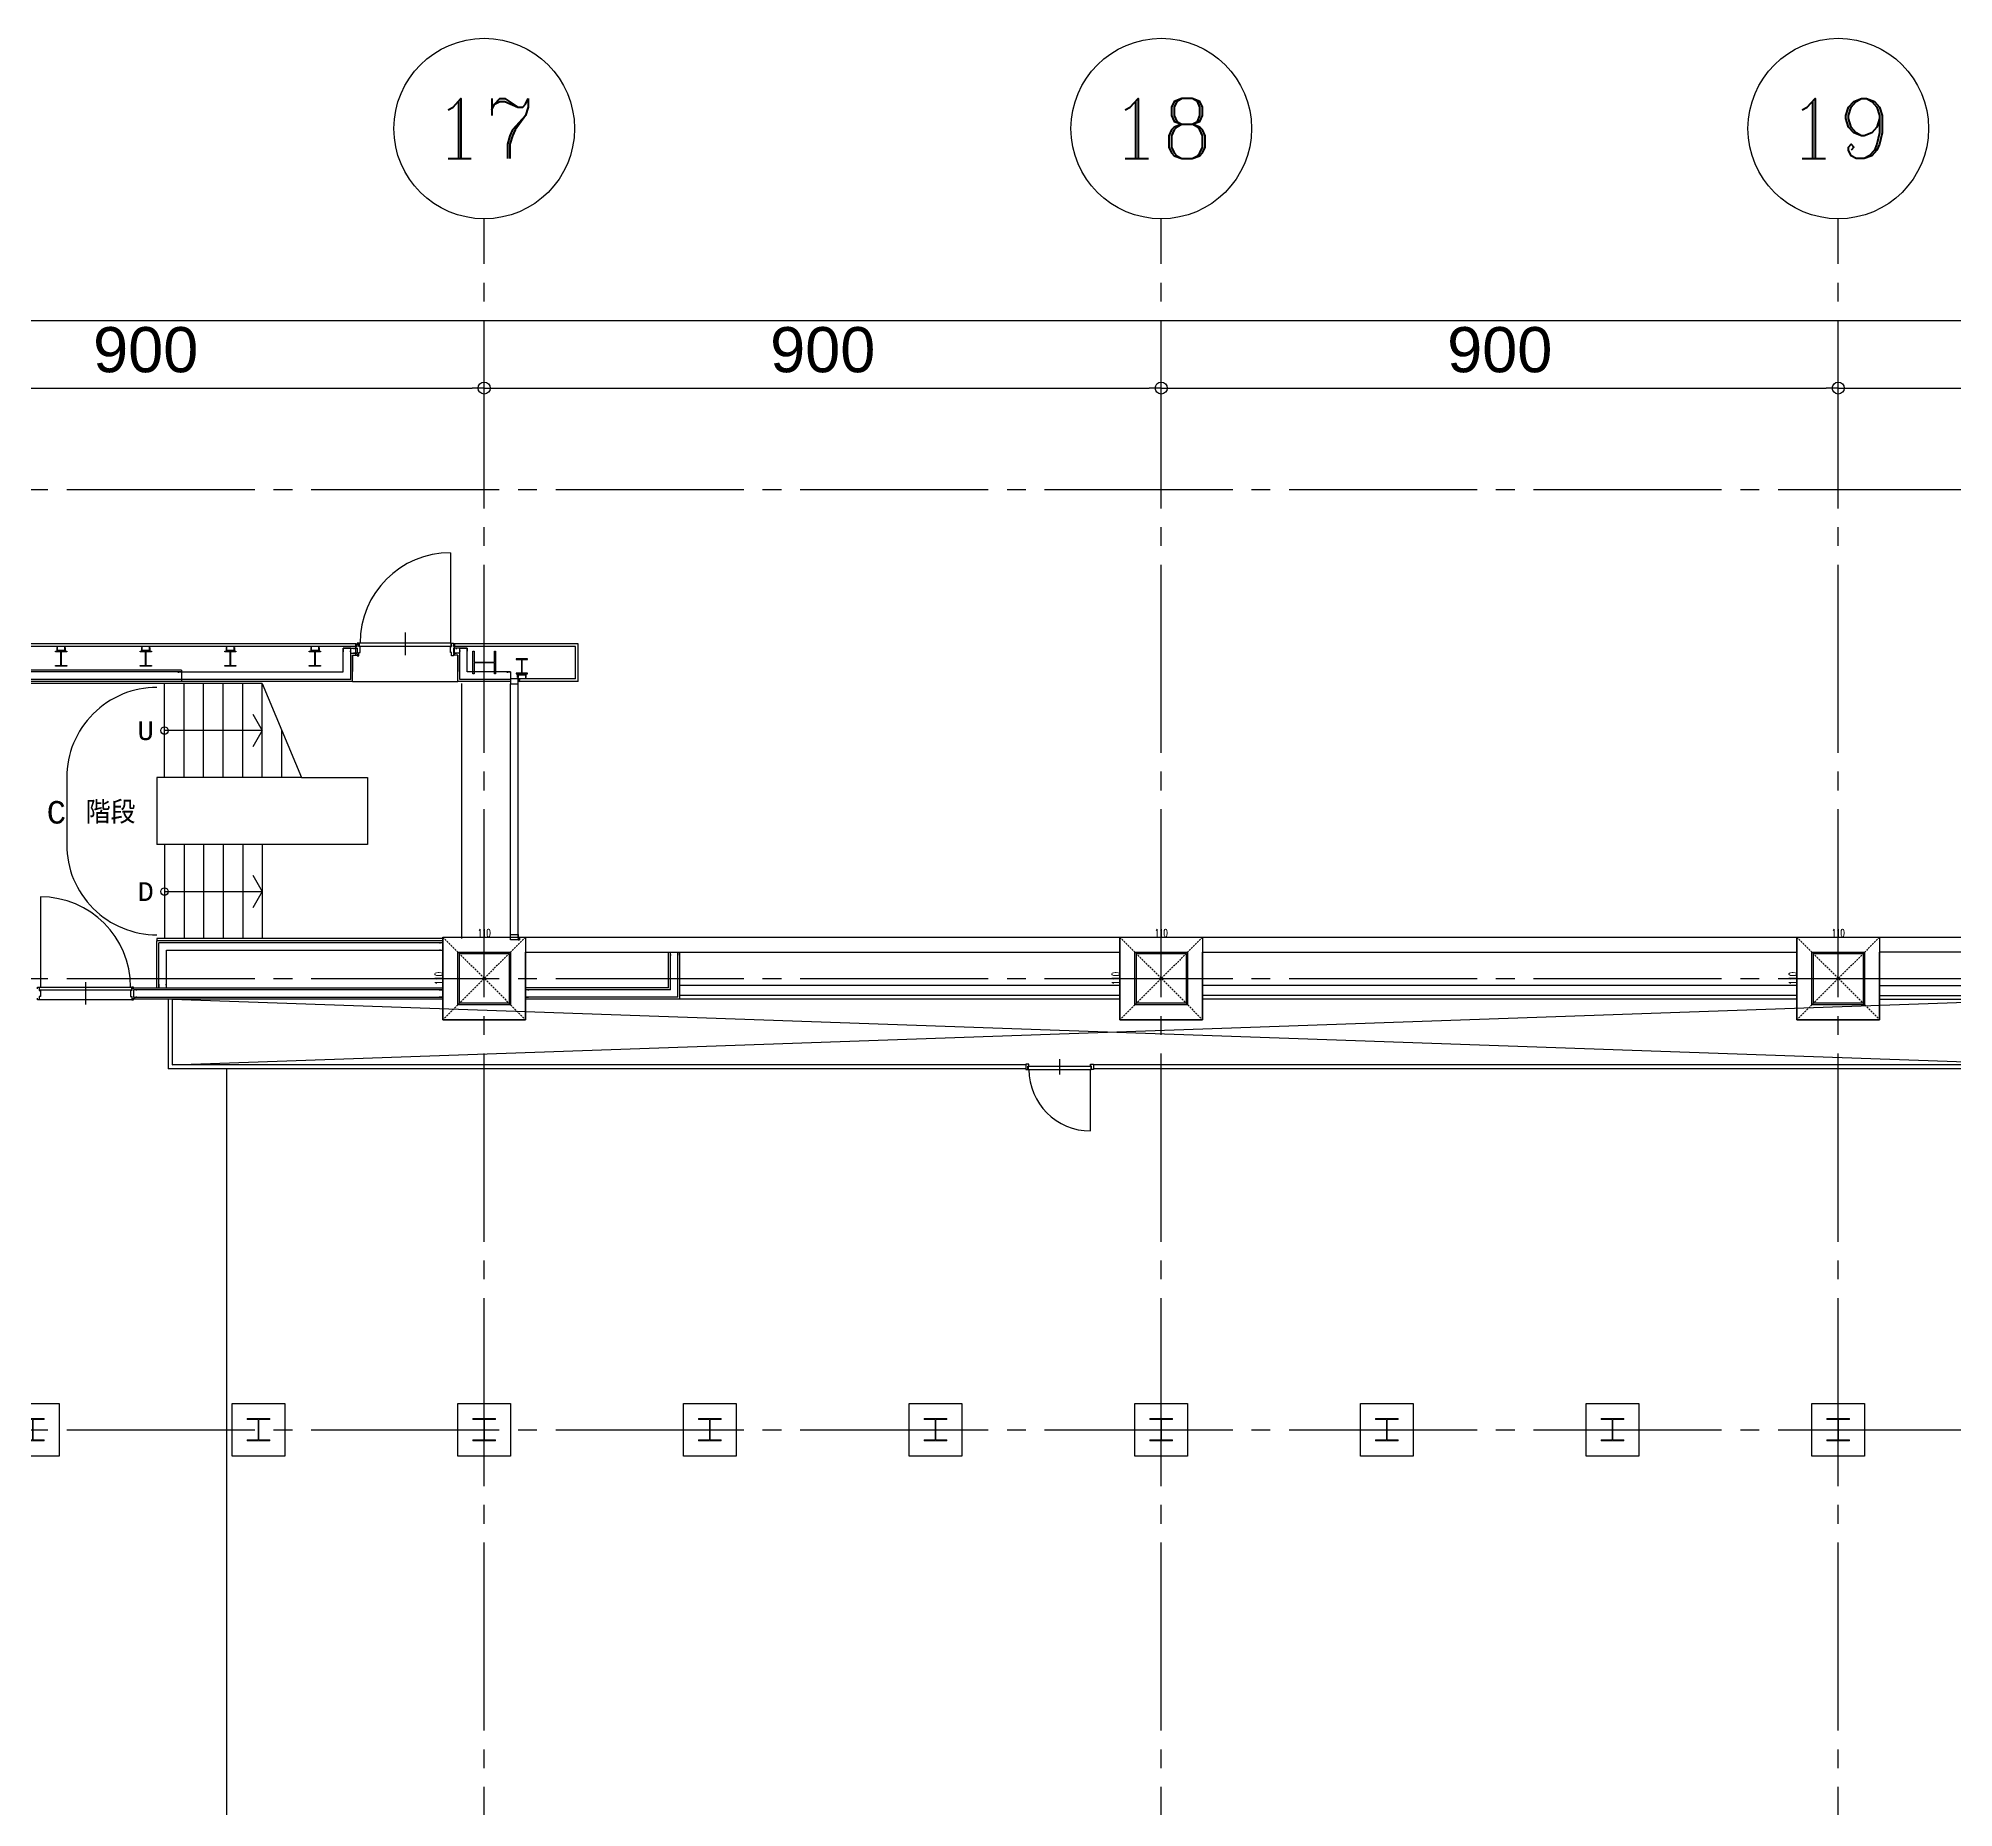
# Model space of a CAD drawing. Header units: millimetres. Extents: x -25195 to 195597, y 6477 to 112111.
# Drawn here: x 13867 to 16413, y 17647 to 20000 of the extents above; entities that cross this region are included whole.
import ezdxf
from ezdxf.enums import TextEntityAlignment as Align

# ---------------------------------------------------------------- set-up
doc = ezdxf.new("R2010")
doc.units = ezdxf.units.MM
doc.header["$LTSCALE"] = 100
doc.linetypes.add('X-N-FAB-L10$0$COL-CEN-LIN', pattern=[3.25, 2.5, -0.25, 0.25, -0.25])
doc.linetypes.add('X-N-FAB-L10$0$HIDDEN', pattern=[0.375, 0.25, -0.125])
for name, color, linetype in [('0-XREF', 7, 'Continuous'), ('X-N-FAB-L10$0$0-MC', 8, 'Continuous'), ('X-N-FAB-L10$0$0-NC', 8, 'Continuous'), ('X-N-FAB-L10$0$08', 8, 'Continuous'), ('X-N-FAB-L10$0$BEAM', 8, 'Continuous'), ('X-N-FAB-L10$0$BLOCK', 8, 'Continuous'), ('X-N-FAB-L10$0$CCL', 8, 'X-N-FAB-L10$0$COL-CEN-LIN'), ('X-N-FAB-L10$0$COL', 8, 'Continuous'), ('X-N-FAB-L10$0$COL-S', 8, 'Continuous')]:
    doc.layers.add(name, color=color, linetype=linetype)
doc.layers.add('X-N-FAB-L10$0$A-BLOCK', color=8, linetype='Continuous', plot=False)
doc.layers.add('X-N-FAB-L10$0$DIM', color=8, linetype='Continuous', plot=False)
doc.layers.add('X-N-FAB-L10$0$STEEL1', color=8, linetype='Continuous', lineweight=0)
doc.styles.add('X-N-FAB-L10$0$ATS', font='monotxt.shx', dxfattribs={"bigfont": 'BIGFONT.shx'})
doc.styles.add('X-N-FAB-L10$0$COL-NUM', font='romanc')
doc.styles.add('X-N-FAB-L10$0$DIM', font='simplex.shx', dxfattribs={"width": 0.67, "bigfont": 'chineset.shx'})
doc.styles.add('X-N-FAB-L10$0$DimStyUse', font='romans.shx', dxfattribs={"width": 0.7})
doc.styles.add('X-N-FAB-L10$0$Gen-Text', font='arial.ttf', dxfattribs={"height": 2.5})
doc.dimstyles.new('X-N-FAB-L10$0$cirl', dxfattribs={"dimtxt": 200, "dimasz": 50, "dimexe": 50, "dimexo": 0, "dimgap": 20, "dimtad": 1, "dimdsep": 46, "dimtxsty": 'X-N-FAB-L10$0$DimStyUse', "dimblk": 'X-N-FAB-L10$0$_Origin', "dimcen": 10, "dimdle": 50, "dimclrt": 2, "dimazin": 0, "dimtfac": 1, "dimtix": 1, "dimtmove": 2, "dimatfit": 3, "dimfxl": 10, "dimtolj": 1, "dimarcsym": 0})
doc.dimstyles.new('X-N-FAB-L10$0$JJP_005_defpoint', dxfattribs={"dimtxt": 20, "dimasz": 0.5, "dimexe": 0.5, "dimexo": 0.5, "dimgap": 0.5, "dimtad": 1, "dimdsep": 46, "dimtxsty": 'X-N-FAB-L10$0$DIM', "dimblk": 'X-N-FAB-L10$0$_None', "dimcen": 10, "dimclrd": 256, "dimclre": 256, "dimclrt": 256, "dimadec": 0, "dimazin": 0, "dimtfac": 1, "dimtix": 1, "dimtmove": 2, "dimatfit": 3, "dimldrblk": 'X-N-FAB-L10$0$_None', "dimfxl": 0.5, "dimtolj": 1, "dimtzin": 0, "dimarcsym": 0})

# ---------------------------------------------------------------- blocks, each defined once
blk = doc.blocks.new('X-N-FAB-L10$0$_Origin')
at = {"color": 0, "linetype": 'ByBlock', "lineweight": -2}
blk.add_line((0, 0), (-1, 0), dxfattribs=at)
blk.add_circle((0, 0), 0.5, dxfattribs=at)
blk = doc.blocks.new('*D192')
at = {"layer": 'DefPoints', "color": 0, "transparency": 16777216}
for p in [(0, 9025), (-26950, 8935), (0, 8935)]:
    blk.add_point(p, dxfattribs=at)
at = {"layer": 'X-N-FAB-L10$0$DIM', "color": 0, "lineweight": -2, "transparency": 16777216}
for p, q in [((-26950, 8935), (-26950, 9045)), ((0, 8935), (0, 9045)), ((-26934, 9025), (-16, 9025))]:
    blk.add_line(p, q, dxfattribs=at)
at = {"layer": 'X-N-FAB-L10$0$DIM', "color": 0, "lineweight": -2, "transparency": 16777216, "xscale": 16, "yscale": 16, "zscale": 16, "rotation": 180}
blk.add_blockref('X-N-FAB-L10$0$_Origin', (-26950, 9025), dxfattribs=at)
at = {"layer": 'X-N-FAB-L10$0$DIM', "color": 0, "lineweight": -2, "transparency": 16777216, "xscale": 16, "yscale": 16, "zscale": 16}
blk.add_blockref('X-N-FAB-L10$0$_Origin', (0, 9025), dxfattribs=at)
at = {"layer": 'X-N-FAB-L10$0$DIM', "color": 2, "transparency": 16777216, "insert": (-13475, 9075.6), "char_height": 2.5, "attachment_point": 5, "style": 'X-N-FAB-L10$0$Gen-Text'}
blk.add_mtext('\\A1;{\\H24x;26950}', dxfattribs=at)
blk = doc.blocks.new('*D208')
at = {"layer": 'DefPoints', "color": 0, "transparency": 16777216}
for p in [(-12550, 8935), (-13450, 8845), (-12550, 8845)]:
    blk.add_point(p, dxfattribs=at)
at = {"layer": 'X-N-FAB-L10$0$DIM', "color": 0, "lineweight": -2, "transparency": 16777216}
for p, q in [((-13450, 8845), (-13450, 8955)), ((-12550, 8845), (-12550, 8955)), ((-13434, 8935), (-12566, 8935))]:
    blk.add_line(p, q, dxfattribs=at)
at = {"layer": 'X-N-FAB-L10$0$DIM', "color": 0, "lineweight": -2, "transparency": 16777216, "xscale": 16, "yscale": 16, "zscale": 16, "rotation": 180}
blk.add_blockref('X-N-FAB-L10$0$_Origin', (-13450, 8935), dxfattribs=at)
at = {"layer": 'X-N-FAB-L10$0$DIM', "color": 0, "lineweight": -2, "transparency": 16777216, "xscale": 16, "yscale": 16, "zscale": 16}
blk.add_blockref('X-N-FAB-L10$0$_Origin', (-12550, 8935), dxfattribs=at)
at = {"layer": 'X-N-FAB-L10$0$DIM', "color": 2, "transparency": 16777216, "insert": (-13000, 8985.6), "char_height": 2.5, "attachment_point": 5, "style": 'X-N-FAB-L10$0$Gen-Text'}
blk.add_mtext('\\A1;{\\H24x;900}', dxfattribs=at)
blk = doc.blocks.new('X-N-FAB-L10$0$cn-y')
at = {"layer": 'X-N-FAB-L10$0$0-MC'}
blk.add_circle((-50, 0), 50, dxfattribs=at)
at = {"layer": 'X-N-FAB-L10$0$0-NC', "style": 'X-N-FAB-L10$0$COL-NUM'}
blk.add_attdef('GRID-Y', text='', height=50, dxfattribs=at).set_placement((-50, 0), align=Align.MIDDLE_CENTER)
blk = doc.blocks.new('*D209')
at = {"layer": 'DefPoints', "color": 0, "transparency": 16777216}
for p in [(-11650, 8935), (-12550, 8845), (-11650, 8845)]:
    blk.add_point(p, dxfattribs=at)
at = {"layer": 'X-N-FAB-L10$0$DIM', "color": 0, "lineweight": -2, "transparency": 16777216}
for p, q in [((-12550, 8845), (-12550, 8955)), ((-11650, 8845), (-11650, 8955)), ((-12534, 8935), (-11666, 8935))]:
    blk.add_line(p, q, dxfattribs=at)
at = {"layer": 'X-N-FAB-L10$0$DIM', "color": 0, "lineweight": -2, "transparency": 16777216, "xscale": 16, "yscale": 16, "zscale": 16, "rotation": 180}
blk.add_blockref('X-N-FAB-L10$0$_Origin', (-12550, 8935), dxfattribs=at)
at = {"layer": 'X-N-FAB-L10$0$DIM', "color": 0, "lineweight": -2, "transparency": 16777216, "xscale": 16, "yscale": 16, "zscale": 16}
blk.add_blockref('X-N-FAB-L10$0$_Origin', (-11650, 8935), dxfattribs=at)
at = {"layer": 'X-N-FAB-L10$0$DIM', "color": 2, "transparency": 16777216, "insert": (-12100, 8985.6), "char_height": 2.5, "attachment_point": 5, "style": 'X-N-FAB-L10$0$Gen-Text'}
blk.add_mtext('\\A1;{\\H24x;900}', dxfattribs=at)
blk = doc.blocks.new('*D210')
at = {"layer": 'DefPoints', "color": 0, "transparency": 16777216}
for p in [(-10750, 8935), (-11650, 8845), (-10750, 8845)]:
    blk.add_point(p, dxfattribs=at)
at = {"layer": 'X-N-FAB-L10$0$DIM', "color": 0, "lineweight": -2, "transparency": 16777216}
for p, q in [((-11650, 8845), (-11650, 8955)), ((-10750, 8845), (-10750, 8955)), ((-11634, 8935), (-10766, 8935))]:
    blk.add_line(p, q, dxfattribs=at)
at = {"layer": 'X-N-FAB-L10$0$DIM', "color": 0, "lineweight": -2, "transparency": 16777216, "xscale": 16, "yscale": 16, "zscale": 16, "rotation": 180}
blk.add_blockref('X-N-FAB-L10$0$_Origin', (-11650, 8935), dxfattribs=at)
at = {"layer": 'X-N-FAB-L10$0$DIM', "color": 0, "lineweight": -2, "transparency": 16777216, "xscale": 16, "yscale": 16, "zscale": 16}
blk.add_blockref('X-N-FAB-L10$0$_Origin', (-10750, 8935), dxfattribs=at)
at = {"layer": 'X-N-FAB-L10$0$DIM', "color": 2, "transparency": 16777216, "insert": (-11200, 8985.6), "char_height": 2.5, "attachment_point": 5, "style": 'X-N-FAB-L10$0$Gen-Text'}
blk.add_mtext('\\A1;{\\H24x;900}', dxfattribs=at)
blk = doc.blocks.new('*D211')
at = {"layer": 'DefPoints', "color": 0, "transparency": 16777216}
for p in [(-9850, 8935), (-10750, 8845), (-9850, 8845)]:
    blk.add_point(p, dxfattribs=at)
at = {"layer": 'X-N-FAB-L10$0$DIM', "color": 0, "lineweight": -2, "transparency": 16777216}
for p, q in [((-10750, 8845), (-10750, 8955)), ((-9850, 8845), (-9850, 8955)), ((-10734, 8935), (-9866, 8935))]:
    blk.add_line(p, q, dxfattribs=at)
at = {"layer": 'X-N-FAB-L10$0$DIM', "color": 0, "lineweight": -2, "transparency": 16777216, "xscale": 16, "yscale": 16, "zscale": 16, "rotation": 180}
blk.add_blockref('X-N-FAB-L10$0$_Origin', (-10750, 8935), dxfattribs=at)
at = {"layer": 'X-N-FAB-L10$0$DIM', "color": 0, "lineweight": -2, "transparency": 16777216, "xscale": 16, "yscale": 16, "zscale": 16}
blk.add_blockref('X-N-FAB-L10$0$_Origin', (-9850, 8935), dxfattribs=at)
at = {"layer": 'X-N-FAB-L10$0$DIM', "color": 2, "transparency": 16777216, "insert": (-10300, 8985.6), "char_height": 2.5, "attachment_point": 5, "style": 'X-N-FAB-L10$0$Gen-Text'}
blk.add_mtext('\\A1;{\\H24x;900}', dxfattribs=at)
blk = doc.blocks.new('X-N-FAB-L10$0$A$C08dda4ec')
at = {"layer": 'X-N-FAB-L10$0$COL'}
blk.add_lwpolyline([(0, 70), (70, 70), (70, 0), (0, 0)], close=True, dxfattribs=at)
at = {"layer": 'X-N-FAB-L10$0$STEEL1'}
blk.add_lwpolyline([(20, 50), (50, 50), (50, 48.5), (35.5, 48.5), (35.5, 21.5), (50, 21.5), (50, 20), (20, 20), (20, 21.5), (34.5, 21.5), (34.5, 48.5), (20, 48.5)], close=True, dxfattribs=at)
blk = doc.blocks.new('*D153')
at = {"layer": 'DefPoints', "lineweight": -2, "transparency": 16777216}
blk.add_line((0, 0), (110, 0), dxfattribs=at)
at = {"layer": 'DefPoints', "color": 0, "transparency": 16777216}
for p in [(0, 0), (110, 0), (110, 0)]:
    blk.add_point(p, dxfattribs=at)
at = {"layer": 'DefPoints', "transparency": 16777216, "insert": (55, 5.5), "char_height": 10, "attachment_point": 5, "style": 'X-N-FAB-L10$0$DIM'}
blk.add_mtext('\\A1;110', dxfattribs=at)
blk = doc.blocks.new('X-N-FAB-L10$0$_None')
blk = doc.blocks.new('*D154')
at = {"layer": 'DefPoints', "lineweight": -2, "transparency": 16777216}
blk.add_line((0, 0), (0, -110), dxfattribs=at)
at = {"layer": 'DefPoints', "color": 0, "transparency": 16777216}
for p in [(0, 0), (0, -110), (0, -110)]:
    blk.add_point(p, dxfattribs=at)
at = {"layer": 'DefPoints', "transparency": 16777216, "insert": (-5.5, -55), "char_height": 10, "attachment_point": 5, "rotation": 90, "style": 'X-N-FAB-L10$0$DIM'}
blk.add_mtext('\\A1;110', dxfattribs=at)
blk = doc.blocks.new('X-N-FAB-L10$0$A$C5b9bb6f0')
at = {"layer": 'X-N-FAB-L10$0$08'}
for p, q in [((17084.1, 10480), (17084.1, 10360)), ((17024.1, 10374), (17024.1, 10344)), ((16958.6, 10359), (16464.1, 10359)), ((16958.6, 10355.5), (16467.6, 10355.5)), ((16941.6, 10321.5), (16941.6, 10353)), ((16941.6, 10353), (16960.1, 10353)), ((16951.6, 10311.5), (16951.6, 10353)), ((16951.6, 10346.5), (16960.1, 10346.5)), ((16954.1, 10309), (16954.1, 10344)), ((16954.1, 10344), (16958.6, 10344)), ((16954.1, 10344), (16960.1, 10344)), ((16954.1, 10344), (16954.1, 10322)), ((16958.6, 10344), (16958.6, 10359)), ((16958.6, 10359), (16958.6, 10355.5)), ((17106.6, 10353), (17088.1, 10353)), ((17096.6, 10346.5), (17088.1, 10346.5)), ((17094.1, 10344), (17088.1, 10344)), ((17254.1, 10359), (17089.6, 10359)), ((17089.6, 10344), (17089.6, 10359)), ((17089.6, 10359), (17089.6, 10355.5)), ((17250.6, 10355.5), (17089.6, 10355.5)), ((17094.1, 10344), (17089.6, 10344)), ((17094.1, 10344), (17094.1, 10322)), ((17094.1, 10309), (17094.1, 10344)), ((17096.6, 10311.5), (17096.6, 10353)), ((17106.6, 10321.5), (17106.6, 10353)), ((17250.6, 10312.5), (17250.6, 10355.5)), ((17254.1, 10309), (17254.1, 10359)), ((16726.6, 10324), (16511.6, 10324)), ((16726.6, 10321.5), (16514.1, 10321.5)), ((16726.6, 10324), (16726.6, 10309)), ((16726.6, 10321.5), (16941.6, 10321.5)), ((17164.1, 10321.5), (17106.6, 10321.5)), ((17174.1, 10309), (17174.1, 10312.5)), ((17176.1, 10309), (17176.1, 10312.5)), ((17250.6, 10312.5), (17176.1, 10312.5)), ((16951.6, 10311.5), (16524.1, 10311.5)), ((16954.1, 10309), (16526.6, 10309)), ((16834.1, 10306), (16526.6, 10306)), ((16704.1, 10181), (16704.1, 10306)), ((16730.1, 10181), (16730.1, 10306)), ((16756.1, 10181), (16756.1, 10306)), ((16782.1, 10181), (16782.1, 10306)), ((16808.1, 10181), (16808.1, 10306)), ((16834.1, 10306), (16886.1, 10181)), ((16834.1, 10181), (16834.1, 10306)), ((16954.1, 10309), (17094.1, 10309)), ((17164.1, 10309), (17094.1, 10309)), ((17164.1, 10311.5), (17096.6, 10311.5)), ((17099.1, 10306), (17099.1, 9967)), ((17164.1, 9967.5), (17164.1, 10305.5)), ((17174.1, 9967.5), (17174.1, 10305.5)), ((17254.1, 10309), (17176.1, 10309)), ((16834.1, 10243.5), (16704.1, 10243.5)), ((16860.1, 10181), (16860.1, 10243.5)), ((16694.1, 10181), (16694.1, 10092)), ((16886.1, 10181), (16694.1, 10181)), ((16886.1, 10181), (16974.1, 10181)), ((16974.1, 10181), (16974.1, 10092)), ((16844.1, 10092), (16694.1, 10092)), ((16704.1, 10092), (16704.1, 9967)), ((16730.1, 10092), (16730.1, 9967)), ((16756.1, 10092), (16756.1, 9967)), ((16782.1, 10092), (16782.1, 9967)), ((16808.1, 10092), (16808.1, 9967)), ((16834.1, 10092), (16834.1, 9967)), ((16974.1, 10092), (16844.1, 10092)), ((16539.1, 10022.5), (16539.1, 9902.5)), ((16704.1, 10029.5), (16834.1, 10029.5)), ((17074.1, 9967), (16694.1, 9967)), ((16694.1, 9967), (16694.1, 9964)), ((17074.1, 9964), (16694.1, 9964)), ((16694.1, 9901.5), (16694.1, 9964)), ((17074.1, 9961.5), (16696.6, 9961.5)), ((16696.6, 9901.5), (16696.6, 9961.5)), ((17074.1, 9969), (19249.1, 9969)), ((17174.1, 9969), (17174.1, 9965.5)), ((17176.1, 9969), (17176.1, 9965.5)), ((16706.6, 9951.5), (17074.1, 9951.5)), ((16706.6, 9901.5), (16706.6, 9951.5)), ((17184.1, 9949), (17974.1, 9949)), ((17374.1, 9901.5), (17374.1, 9949)), ((17376.6, 9899), (17376.6, 9949)), ((17386.6, 9889), (17386.6, 9949)), ((17389.1, 9886.5), (17389.1, 9949)), ((18084.1, 9949), (18874.1, 9949)), ((19254.1, 9949), (18984.1, 9949)), ((16599.1, 9909), (16599.1, 9879.4)), ((16660.6, 9885.5), (16537.6, 9885.5)), ((16663.1, 9901.5), (17074.1, 9901.5)), ((17074.1, 9899), (16663.1, 9899)), ((16663.1, 9889), (17074.1, 9889)), ((17074.1, 9886.5), (16664.1, 9886.5)), ((16709.1, 9886.5), (16709.1, 9794)), ((16714.1, 9799), (19214.1, 9886.5)), ((16714.1, 9886.5), (19214.1, 9799)), ((16714.1, 9886.5), (16714.1, 9799)), ((17374.1, 9901.5), (17184.1, 9901.5)), ((17376.6, 9899), (17184.1, 9899)), ((17386.6, 9889), (17184.1, 9889)), ((17389.1, 9886.5), (17184.1, 9886.5)), ((17974.1, 9904.5), (17389.1, 9904.5)), ((17974.1, 9891.5), (17389.1, 9891.5)), ((17974.1, 9886.5), (17389.1, 9886.5)), ((18874.1, 9904.5), (18084.1, 9904.5)), ((18874.1, 9891.5), (18084.1, 9891.5)), ((18874.1, 9886.5), (18084.1, 9886.5)), ((18984.1, 9904.5), (19214.1, 9904.5)), ((18984.1, 9891.5), (19214.1, 9891.5)), ((18984.1, 9886.5), (19214.1, 9886.5)), ((17894.1, 9786.5), (17894.1, 9806.5)), ((17849.1, 9794), (16709.1, 9794)), ((17849.1, 9799), (16714.1, 9799)), ((16786.6, 9794), (16786.6, 8059)), ((17935, 9711.2), (17935, 9793)), ((19214.1, 9799), (17939.1, 9799)), ((19214.1, 9794), (17939.1, 9794))]:
    blk.add_line(p, q, dxfattribs=at)
for points in [[(16559.1, 10349), (16574.1, 10349), (16574.1, 10348.1), (16566.9, 10348.1), (16566.9, 10329.9), (16574.1, 10329.9), (16574.1, 10329), (16559.1, 10329), (16559.1, 10329.9), (16566.3, 10329.9), (16566.3, 10348.1), (16559.1, 10348.1)], [(16561, 10354), (16561, 10349), (16566, 10349), (16566, 10349.6), (16561.6, 10349.6), (16561.6, 10354)], [(16561.6, 10350.5), (16571.6, 10350.5), (16571.6, 10355.5), (16561.6, 10355.5)], [(16572.2, 10354), (16572.2, 10349), (16567.2, 10349), (16567.2, 10349.6), (16571.6, 10349.6), (16571.6, 10354)], [(16671.6, 10349), (16686.6, 10349), (16686.6, 10348.1), (16679.4, 10348.1), (16679.4, 10329.9), (16686.6, 10329.9), (16686.6, 10329), (16671.6, 10329), (16671.6, 10329.9), (16678.8, 10329.9), (16678.8, 10348.1), (16671.6, 10348.1)], [(16673.5, 10354), (16673.5, 10349), (16678.5, 10349), (16678.5, 10349.6), (16674.1, 10349.6), (16674.1, 10354)], [(16674.1, 10350.5), (16684.1, 10350.5), (16684.1, 10355.5), (16674.1, 10355.5)], [(16684.7, 10354), (16684.7, 10349), (16679.7, 10349), (16679.7, 10349.6), (16684.1, 10349.6), (16684.1, 10354)], [(16784.1, 10349), (16799.1, 10349), (16799.1, 10348.1), (16791.9, 10348.1), (16791.9, 10329.9), (16799.1, 10329.9), (16799.1, 10329), (16784.1, 10329), (16784.1, 10329.9), (16791.3, 10329.9), (16791.3, 10348.1), (16784.1, 10348.1)], [(16786, 10354), (16786, 10349), (16791, 10349), (16791, 10349.6), (16786.6, 10349.6), (16786.6, 10354)], [(16786.6, 10350.5), (16796.6, 10350.5), (16796.6, 10355.5), (16786.6, 10355.5)], [(16797.2, 10354), (16797.2, 10349), (16792.2, 10349), (16792.2, 10349.6), (16796.6, 10349.6), (16796.6, 10354)], [(16896.6, 10349), (16911.6, 10349), (16911.6, 10348.1), (16904.4, 10348.1), (16904.4, 10329.9), (16911.6, 10329.9), (16911.6, 10329), (16896.6, 10329), (16896.6, 10329.9), (16903.8, 10329.9), (16903.8, 10348.1), (16896.6, 10348.1)], [(16898.5, 10354), (16898.5, 10349), (16903.5, 10349), (16903.5, 10349.6), (16899.1, 10349.6), (16899.1, 10354)], [(16899.1, 10350.5), (16909.1, 10350.5), (16909.1, 10355.5), (16899.1, 10355.5)], [(16909.7, 10354), (16909.7, 10349), (16904.7, 10349), (16904.7, 10349.6), (16909.1, 10349.6), (16909.1, 10354)], [(17085.1, 10360), (16963.1, 10360), (16963.1, 10356), (17085.1, 10356)], [(17144.1, 10349), (17144.1, 10319), (17142.6, 10319), (17142.6, 10333.5), (17115.6, 10333.5), (17115.6, 10319), (17114.1, 10319), (17114.1, 10349), (17115.6, 10349), (17115.6, 10334.5), (17142.6, 10334.5), (17142.6, 10349)], [(17171.6, 10319), (17186.6, 10319), (17186.6, 10319.9), (17179.4, 10319.9), (17179.4, 10338.1), (17186.6, 10338.1), (17186.6, 10339), (17171.6, 10339), (17171.6, 10338.1), (17178.8, 10338.1), (17178.8, 10319.9), (17171.6, 10319.9)], [(17164.1, 10305.5), (17174.1, 10305.5), (17174.1, 10312.5), (17164.1, 10312.5)], [(17173.5, 10314), (17173.5, 10319), (17178.5, 10319), (17178.5, 10318.4), (17174.1, 10318.4), (17174.1, 10314)], [(17174.1, 10317.5), (17184.1, 10317.5), (17184.1, 10312.5), (17174.1, 10312.5)], [(17184.7, 10314), (17184.7, 10319), (17179.7, 10319), (17179.7, 10318.4), (17184.1, 10318.4), (17184.1, 10314)], [(17164.1, 9972.5), (17174.1, 9972.5), (17174.1, 9965.5), (17164.1, 9965.5)], [(17094.1, 9879), (17094.1, 9949), (17164.1, 9949), (17164.1, 9879)], [(17096.1, 9881), (17096.1, 9947), (17162.1, 9947), (17162.1, 9881)], [(17994.1, 9879), (17994.1, 9949), (18064.1, 9949), (18064.1, 9879)], [(17996.1, 9881), (17996.1, 9947), (18062.1, 9947), (18062.1, 9881)], [(18894.1, 9879), (18894.1, 9949), (18964.1, 9949), (18964.1, 9879)], [(18896.1, 9881), (18896.1, 9947), (18962.1, 9947), (18962.1, 9881)], [(16538.1, 9902.5), (16660.1, 9902.5), (16660.1, 9898.5), (16538.1, 9898.5)], [(17853.2, 9797.5), (17853.2, 9800), (17849.1, 9800), (17849.1, 9793), (17851.6, 9793), (17851.6, 9797.5)], [(17852.1, 9793), (17936.1, 9793), (17936.1, 9797), (17852.1, 9797)], [(17935, 9797.5), (17935, 9800), (17939.1, 9800), (17939.1, 9793), (17936.6, 9793), (17936.6, 9797.5)]]:
    blk.add_lwpolyline(points, close=True, dxfattribs=at)
for points in [[(16950.6, 10349), (16951.6, 10349), (16951.6, 10353), (16941.6, 10353), (16941.6, 10349), (16942.6, 10349)], [(16956.1, 10352), (16956.1, 10353), (16960.1, 10353), (16960.1, 10346.5), (16956.1, 10346.5), (16956.1, 10347.5)], [(16960.1, 10357.5), (16958.6, 10355.5), (16960.1, 10355.5), (16960.1, 10357.5), (16958.6, 10357.5), (16958.6, 10355.5)], [(16960.1, 10345.5), (16960.1, 10343), (16962.6, 10343), (16962.6, 10347.5), (16964.1, 10347.5), (16964.1, 10355.5), (16962.6, 10355.5), (16962.6, 10360), (16960.1, 10360), (16960.1, 10357.5)], [(17088.1, 10345.5), (17088.1, 10343), (17085.6, 10343), (17085.6, 10347.5), (17084.1, 10347.5), (17084.1, 10355.5), (17085.6, 10355.5), (17085.6, 10360), (17088.1, 10360), (17088.1, 10357.5)], [(17088.1, 10357.5), (17089.6, 10355.5), (17088.1, 10355.5), (17088.1, 10357.5), (17089.6, 10357.5), (17089.6, 10355.5)], [(17092.1, 10352), (17092.1, 10353), (17088.1, 10353), (17088.1, 10346.5), (17092.1, 10346.5), (17092.1, 10347.5)], [(17097.6, 10349), (17096.6, 10349), (17096.6, 10353), (17106.6, 10353), (17106.6, 10349), (17105.6, 10349)], [(16722.6, 10320.5), (16722.6, 10321.5), (16726.6, 10321.5), (16726.6, 10311.5), (16722.6, 10311.5), (16722.6, 10312.5)], [(17160.1, 10320.5), (17160.1, 10321.5), (17164.1, 10321.5), (17164.1, 10311.5), (17160.1, 10311.5), (17160.1, 10312.5)], [(17176.1, 10310.5), (17174.1, 10312.5), (17176.1, 10312.5), (17176.1, 10310.5), (17174.1, 10310.5), (17174.1, 10312.5)], [(16821.6, 10265.2), (16834.1, 10243.5), (16821.6, 10221.9)], [(16821.6, 10051.2), (16834.1, 10029.5), (16821.6, 10007.9)], [(17070.1, 9952.5), (17070.1, 9951.5), (17074.1, 9951.5), (17074.1, 9961.5), (17070.1, 9961.5), (17070.1, 9960.5)], [(17074.1, 9969), (17074.1, 9859), (17184.1, 9859), (17184.1, 9949)], [(17176.1, 9967.5), (17174.1, 9965.5), (17176.1, 9965.5), (17176.1, 9967.5), (17174.1, 9967.5), (17174.1, 9965.5)], [(17377.6, 9945), (17376.6, 9945), (17376.6, 9949), (17386.6, 9949), (17386.6, 9945), (17385.6, 9945)], [(17974.1, 9949), (17974.1, 9859), (18084.1, 9859), (18084.1, 9949)], [(18874.1, 9949), (18874.1, 9859), (18984.1, 9859), (18984.1, 9949)], [(16697.6, 9905.5), (16696.6, 9905.5), (16696.6, 9901.5), (16706.6, 9901.5), (16706.6, 9905.5), (16705.6, 9905.5)], [(16535.1, 9900), (16535.1, 9902.5), (16537.6, 9902.5), (16537.6, 9898), (16539.1, 9898), (16539.1, 9890), (16537.6, 9890), (16537.6, 9885.5), (16535.1, 9885.5), (16535.1, 9888)], [(16663.1, 9900), (16663.1, 9902.5), (16660.6, 9902.5), (16660.6, 9898), (16659.1, 9898), (16659.1, 9890), (16660.6, 9890), (16660.6, 9885.5), (16663.1, 9885.5), (16663.1, 9888)], [(16667.1, 9898), (16667.1, 9899), (16663.1, 9899), (16663.1, 9889), (16667.1, 9889), (16667.1, 9890)], [(17070.1, 9898), (17070.1, 9899), (17074.1, 9899), (17074.1, 9889), (17070.1, 9889), (17070.1, 9890)], [(17188.1, 9898), (17188.1, 9899), (17184.1, 9899), (17184.1, 9889), (17188.1, 9889), (17188.1, 9890)]]:
    blk.add_lwpolyline(points, dxfattribs=at)
for points in [[(16960.1, 10359), (16960.1, 10357.5), (16958.6, 10357.5), (16958.6, 10359, 0.433794)], [(17088.1, 10359), (17088.1, 10357.5), (17089.6, 10357.5), (17089.6, 10359, -0.433794)], [(17176.1, 10309), (17176.1, 10310.5), (17174.1, 10310.5), (17174.1, 10309, -0.294457)], [(17176.1, 9969), (17176.1, 9967.5), (17174.1, 9967.5), (17174.1, 9969, 0.294457)], [(16663.1, 9886.5), (16663.1, 9887.8), (16664.1, 9887.8), (16664.1, 9886.5, 0.780046)]]:
    blk.add_lwpolyline(points, format="xyb", close=True, dxfattribs=at)
blk.add_lwpolyline([(16694.1, 10301, 0.414214), (16574.1, 10181), (16574.1, 10092, 0.414214), (16694.1, 9972)], format="xyb", dxfattribs=at)
for centre in [(16704.1, 10243.5), (16704.1, 10029.5)]:
    blk.add_circle(centre, 5, dxfattribs=at)
for centre, radius, start, end in [((17084.1, 10360), 120, 90, 180), ((16539.1, 9902.5), 120, 0, 90), ((17935, 9793), 81.8, 180, 270)]:
    blk.add_arc(centre, radius, start, end, dxfattribs=at)
at = {"layer": 'X-N-FAB-L10$0$08', "style": 'X-N-FAB-L10$0$ATS'}
for s, height, p in [('U', 25, (16679.1, 10243.5)), ('C 階段', 30, (16606.4, 10134.9)), ('D', 25, (16679.1, 10029.5))]:
    blk.add_text(s, height=height, dxfattribs=at).set_placement(p, align=Align.MIDDLE_CENTER)
blk = doc.blocks.new('*U152')
at = {"layer": 'DefPoints', "linetype": 'X-N-FAB-L10$0$HIDDEN', "ltscale": 0.1}
for p, q in [((110, 0), (0, -110)), ((0, 0), (110, -110))]:
    blk.add_line(p, q, dxfattribs=at)
at = {"layer": 'X-N-FAB-L10$0$COL', "ltscale": 0.1}
blk.add_lwpolyline([(0, 0), (110, 0), (110, -110), (0, -110)], close=True, dxfattribs=at)
at = {"layer": 'DefPoints'}
dim = blk.add_linear_dim(base=(0, -110), p1=(0, 0), p2=(0, -110), angle=90, dimstyle='X-N-FAB-L10$0$JJP_005_defpoint', override={"dimtxt": 10}, dxfattribs=at)
dim.commit()
dim.dimension.update_dxf_attribs({"geometry": '*D154', "text_midpoint": (-5.5, -55)})
dim = blk.add_linear_dim(base=(110, 0), p1=(0, 0), p2=(110, 0), dimstyle='X-N-FAB-L10$0$JJP_005_defpoint', override={"dimtxt": 10}, dxfattribs=at)
dim.commit()
dim.dimension.update_dxf_attribs({"geometry": '*D153', "text_midpoint": (55, 5.5)})
blk = doc.blocks.new('X-N-FAB-L10$0$A$C467ba2ca')
at = {"layer": 'X-N-FAB-L10$0$CCL'}
for p, q in [((-12550, 0), (-12550, 9160)), ((-11650, 0), (-11650, 9160)), ((-10750, 0), (-10750, 9160)), ((-27730, 8800), (360, 8800)), ((-27730, 8150), (360, 8150)), ((-27730, 7550), (360, 7550))]:
    blk.add_line(p, q, dxfattribs=at)
at = {"layer": 'X-N-FAB-L10$0$COL-S'}
for points in [[(-12585, 8185), (-12515, 8185), (-12515, 8115), (-12585, 8115)], [(-11685, 8185), (-11615, 8185), (-11615, 8115), (-11685, 8115)], [(-10785, 8185), (-10715, 8185), (-10715, 8115), (-10785, 8115)]]:
    blk.add_lwpolyline(points, close=True, dxfattribs=at)
at = {"layer": 'X-N-FAB-L10$0$A-BLOCK'}
ref = blk.add_blockref('X-N-FAB-L10$0$cn-y', (-12430, 9280), dxfattribs=dict(at, xscale=2.399999999999997, yscale=2.399999999999997, zscale=2.399999999999997))
ref.add_attrib('GRID-Y', '17', dxfattribs={"layer": 'X-N-FAB-L10$0$0-NC', "height": 80, "style": 'X-N-FAB-L10$0$COL-NUM'}).set_placement((-12550, 9280), align=Align.MIDDLE_CENTER)
ref = blk.add_blockref('X-N-FAB-L10$0$cn-y', (-11530, 9280), dxfattribs=dict(at, xscale=2.399999999999997, yscale=2.399999999999997, zscale=2.399999999999997))
ref.add_attrib('GRID-Y', '18', dxfattribs={"layer": 'X-N-FAB-L10$0$0-NC', "height": 80, "style": 'X-N-FAB-L10$0$COL-NUM'}).set_placement((-11650, 9280), align=Align.MIDDLE_CENTER)
ref = blk.add_blockref('X-N-FAB-L10$0$cn-y', (-10630, 9280), dxfattribs=dict(at, xscale=2.399999999999997, yscale=2.399999999999997, zscale=2.399999999999997))
ref.add_attrib('GRID-Y', '19', dxfattribs={"layer": 'X-N-FAB-L10$0$0-NC', "height": 80, "style": 'X-N-FAB-L10$0$COL-NUM'}).set_placement((-10750, 9280), align=Align.MIDDLE_CENTER)
at = {"layer": 'X-N-FAB-L10$0$BEAM'}
for p in [(-12605, 8205), (-11705, 8205), (-10805, 8205)]:
    blk.add_blockref('*U152', p, dxfattribs=at)
at = {"layer": 'X-N-FAB-L10$0$COL'}
for p in [(-13185, 7515), (-12885, 7515), (-12585, 7515), (-12285, 7515), (-11985, 7515), (-11685, 7515), (-11385, 7515), (-11085, 7515), (-10785, 7515)]:
    blk.add_blockref('X-N-FAB-L10$0$A$C08dda4ec', p, dxfattribs=at)
at = {"layer": 'X-N-FAB-L10$0$DIM'}
for base, p1, p2, picture, middle in [((0, 9025), (-26950, 8935), (0, 8935), '*D192', (-13475, 9075.634)), ((-12550, 8935), (-13450, 8845), (-12550, 8845), '*D208', (-13000, 8985.634)), ((-11650, 8935), (-12550, 8845), (-11650, 8845), '*D209', (-12100, 8985.634)), ((-10750, 8935), (-11650, 8845), (-10750, 8845), '*D210', (-11200, 8985.634)), ((-9850, 8935), (-10750, 8845), (-9850, 8845), '*D211', (-10300, 8985.634))]:
    dim = blk.add_linear_dim(base=base, p1=p1, p2=p2, text='{\\H24x;<>}', dimstyle='X-N-FAB-L10$0$cirl', override={"dimtxt": 60, "dimasz": 16, "dimexe": 20, "dimgap": 20, "dimtxsty": 'X-N-FAB-L10$0$Gen-Text'}, dxfattribs=at)
    dim.commit()
    dim.dimension.update_dxf_attribs({"geometry": picture, "text_midpoint": middle})
blk = doc.blocks.new('X-N-FAB-L10')
at = {"layer": 'X-N-FAB-L10$0$COL-S'}
for points in [[(14425, 18785), (14495, 18785), (14495, 18715), (14425, 18715)], [(15325, 18785), (15395, 18785), (15395, 18715), (15325, 18715)], [(16225, 18785), (16295, 18785), (16295, 18715), (16225, 18715)]]:
    blk.add_lwpolyline(points, close=True, dxfattribs=at)
blk.add_blockref('X-N-FAB-L10$0$A$C5b9bb6f0', (-2669.1, 8836))
at = {"layer": 'X-N-FAB-L10$0$BEAM'}
for p in [(14405, 18805), (15305, 18805), (16205, 18805)]:
    blk.add_blockref('*U152', p, dxfattribs=at)
at = {"layer": 'X-N-FAB-L10$0$BLOCK'}
blk.add_blockref('X-N-FAB-L10$0$A$C467ba2ca', (27010, 10600), dxfattribs=at)
at = {"layer": 'X-N-FAB-L10$0$COL'}
for p in [(13825, 18115), (14125, 18115), (14425, 18115), (14725, 18115), (15025, 18115), (15325, 18115), (15625, 18115), (15925, 18115), (16225, 18115)]:
    blk.add_blockref('X-N-FAB-L10$0$A$C08dda4ec', p, dxfattribs=at)

msp = doc.modelspace()

# ---------------------------------------------------------------- block references
at = {"layer": '0-XREF'}
msp.add_blockref('X-N-FAB-L10', (0, 0), dxfattribs=at)

doc.saveas('drawing.dxf')
